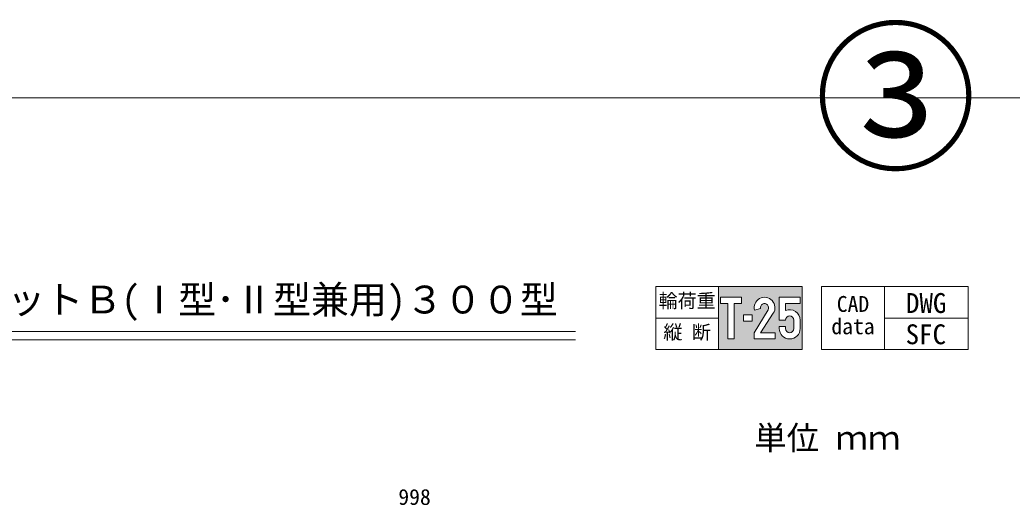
# Model space of a CAD drawing. Units: millimetres at full size; details may follow other scales. Extents: x 5964 to 125098, y -10801 to 28073.
# Drawn here: x 18470 to 20840, y 4128 to 5288 of the extents above; entities that cross this region are included whole.
import ezdxf
from ezdxf.enums import TextEntityAlignment as Align

# ---------------------------------------------------------------- set-up
doc = ezdxf.new("R2010")
doc.units = ezdxf.units.MM
doc.header["$LTSCALE"] = 19
for name, color, linetype, lineweight in [('0_2', 7, 'Continuous', 20), ('図枠', 7, 'Continuous', 5), ('寸法線', 7, 'Continuous', 9), ('枠', 5, 'Continuous', 5), ('補助線', 8, 'Continuous', 13)]:
    doc.layers.add(name, color=color, linetype=linetype, lineweight=lineweight)
doc.styles.add('ＭＳ ゴシック', font='')
doc.styles.get('ＭＳ ゴシック').set_extended_font_data('MS Gothic')

msp = doc.modelspace()

# ---------------------------------------------------------------- hatches: boundary and pattern name
at = {"layer": '図枠'}
h = msp.add_hatch(color=256, dxfattribs=at)
h.paths.add_polyline_path([(20338.78, 4500.34), (20338.78, 4650.34), (20138.78, 4650.34), (20138.78, 4500.34)])
h.paths.add_polyline_path([(20176.28, 4525.34), (20161.28, 4525.34), (20161.28, 4610.34), (20143.78, 4610.34), (20143.78, 4625.34), (20193.78, 4625.34), (20193.78, 4610.34), (20176.28, 4610.34)], flags=16)
h.paths.add_polyline_path([(20223.78, 4540.34), (20257.12, 4594.82, 0.53298), (20250.3, 4609.69, 0.53298), (20239.12, 4597.75), (20224.63, 4593.87, -0.5398), (20252.71, 4624.49, -0.5398), (20269.63, 4586.55), (20239.07, 4540.34), (20273.78, 4540.34), (20273.78, 4525.34), (20223.78, 4525.34)], flags=16)
h.paths.add_polyline_path([(20198.78, 4567.84), (20198.78, 4582.84), (20218.78, 4582.84), (20218.78, 4567.84)], flags=16)
h.paths.add_polyline_path([(20283.78, 4550.34), (20283.78, 4555.34), (20298.78, 4555.34), (20298.78, 4550.34, 1), (20318.78, 4550.34), (20318.78, 4570.34, 0.41421), (20308.78, 4580.34, 0.41421), (20298.78, 4570.34), (20283.78, 4570.34), (20283.78, 4625.34), (20333.78, 4625.34), (20333.78, 4610.34), (20298.78, 4610.34), (20298.78, 4593.25, -0.54057), (20333.78, 4570.34), (20333.78, 4550.34, -0.41421), (20308.78, 4525.34, -0.41421)], flags=16)

# ---------------------------------------------------------------- linework, layer by layer
at = {"layer": '0_2'}
for p, q in [((16878.7, 4543.45), (19796.91, 4543.45)), ((16878.7, 4523.45), (19796.91, 4523.45))]:
    msp.add_line(p, q, dxfattribs=at)
at = {"layer": '図枠', "lineweight": 13}
for p, q in [((19988.78, 4650.34), (19988.78, 4500.34)), ((19988.78, 4650.34), (20338.78, 4650.34)), ((20138.78, 4650.34), (20138.78, 4500.34)), ((20338.78, 4650.34), (20338.78, 4500.34)), ((20385.01, 4650.34), (20385.01, 4500.34)), ((20385.01, 4650.34), (20735.01, 4650.34)), ((20535.01, 4650.34), (20535.01, 4500.34)), ((20735.01, 4650.34), (20735.01, 4500.34)), ((19988.78, 4575.34), (20138.78, 4575.34)), ((20535.01, 4575.34), (20735.01, 4575.34)), ((19988.78, 4500.34), (20338.78, 4500.34)), ((20385.01, 4500.34), (20735.01, 4500.34))]:
    msp.add_line(p, q, dxfattribs=at)
at = {"layer": '図枠'}
for p, q in [((20224.63, 4593.87), (20239.12, 4597.75)), ((20298.78, 4555.34), (20298.78, 4550.34)), ((20318.78, 4550.34), (20318.78, 4570.34)), ((20333.78, 4570.34), (20333.78, 4550.34))]:
    msp.add_line(p, q, dxfattribs=at)
for points in [[(20161.28, 4525.34), (20161.28, 4610.34), (20143.78, 4610.34), (20143.78, 4625.34), (20193.78, 4625.34), (20193.78, 4610.34), (20176.28, 4610.34), (20176.28, 4525.34)], [(20198.78, 4582.84), (20218.78, 4582.84), (20218.78, 4567.84), (20198.78, 4567.84)]]:
    msp.add_lwpolyline(points, close=True, dxfattribs=at)
for points in [[(20298.78, 4570.34), (20283.78, 4570.34), (20283.78, 4625.34), (20333.78, 4625.34), (20333.78, 4610.34), (20298.78, 4610.34), (20298.78, 4593.25)], [(20257.12, 4594.82), (20223.78, 4540.34), (20223.78, 4525.34), (20273.78, 4525.34), (20273.78, 4540.34), (20239.07, 4540.34), (20269.63, 4586.55)], [(20283.78, 4550.34), (20283.78, 4555.34), (20298.78, 4555.34)]]:
    msp.add_lwpolyline(points, dxfattribs=at)
for centre, radius, start, end in [((20248.72, 4599.97), 24.85, 327.32155, 194.20268), ((20248.72, 4599.97), 9.85, 328.53575, 192.98848), ((20308.78, 4570.34), 25, 0, 113.57818), ((20308.78, 4570.34), 10, 0, 180), ((20308.78, 4550.34), 25, 180, 0), ((20308.78, 4550.34), 10, 180, 0)]:
    msp.add_arc(centre, radius, start, end, dxfattribs=at)
at = {"layer": '枠', "lineweight": 20}
msp.add_line((16561.67, 5101.59), (24561.67, 5101.59), dxfattribs=at)

# ---------------------------------------------------------------- texts
at = {"layer": '0_2', "style": 'ＭＳ ゴシック'}
msp.add_text('ＩＢＣ排水側溝 深型集水桝セミフラットＢ(Ⅰ型･Ⅱ型兼用)３００型', height=66.46, dxfattribs=at).set_placement((18349.85, 4619.41), align=Align.MIDDLE_CENTER)
msp.add_text('単位 ｍｍ', height=56.96, dxfattribs=at).set_placement((20223.84, 4243.46), align=Align.BOTTOM_LEFT)
at = {"layer": '図枠', "style": 'ＭＳ ゴシック'}
for s, p in [('輪荷重', (20063.78, 4616.55)), ('縦 断', (20063.78, 4541.55))]:
    msp.add_text(s, height=33.23, dxfattribs=at).set_placement(p, align=Align.MIDDLE_CENTER)
for s, p in [('CAD', (20421.16, 4627.91)), ('data', (20408.21, 4574.57))]:
    msp.add_text(s, height=37.98, dxfattribs=at).set_placement(p, align=Align.TOP_LEFT)
for s, p in [('DWG', (20586.28, 4573.19)), ('SFC', (20585.42, 4498.48))]:
    msp.add_text(s, height=47.47, dxfattribs=at).set_placement(p, align=Align.BOTTOM_LEFT)
at = {"layer": '寸法線', "style": 'ＭＳ ゴシック'}
msp.add_text('998', height=37.98, dxfattribs=at).set_placement((19412.97, 4147.79), align=Align.MIDDLE_CENTER)
at = {"layer": '補助線', "color": 1, "style": 'ＭＳ ゴシック'}
msp.add_text('③', height=284.8, dxfattribs=at).set_placement((20561.67, 5101.59), align=Align.MIDDLE_CENTER)

doc.saveas('drawing.dxf')
